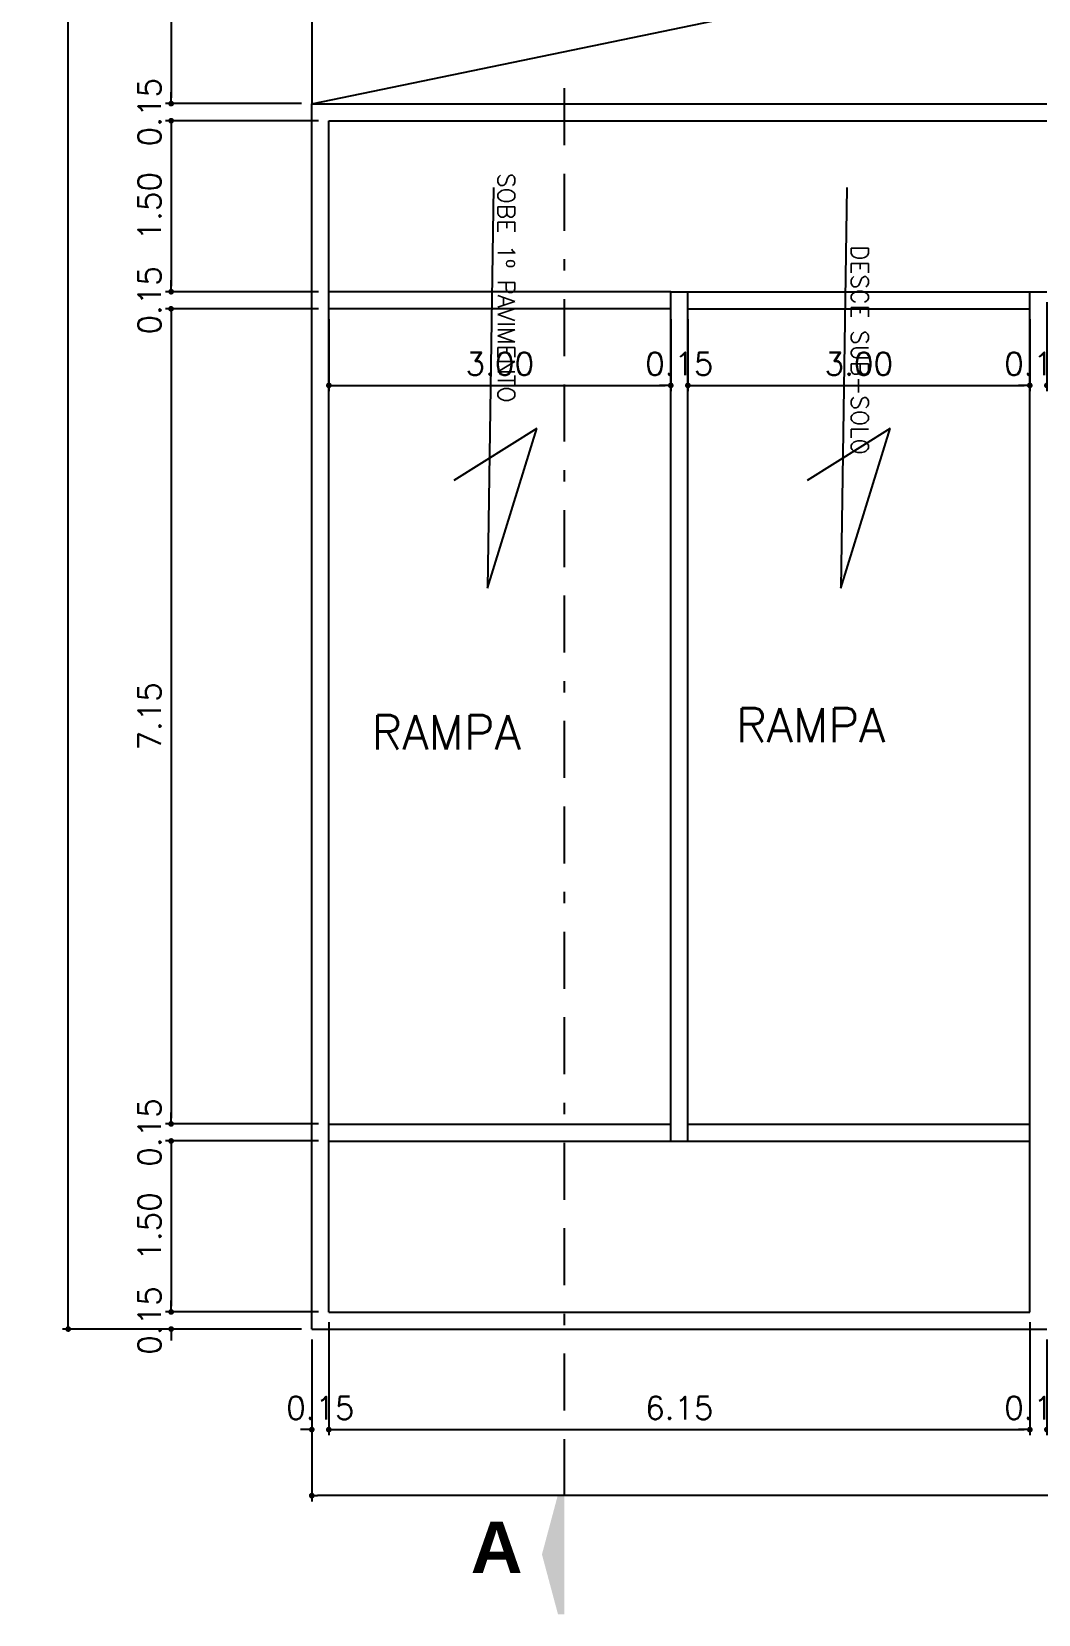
# Model space of a CAD drawing. Extents: x -151 to -2, y -18 to 162.
# Drawn here: x -151.35 to -142.52, y 42.54 to 56.43 of the extents above; entities that cross this region are included whole.
import ezdxf

# ---------------------------------------------------------------- set-up
doc = ezdxf.new("R2010")
doc.units = 0
doc.header["$MEASUREMENT"] = 0
doc.linetypes.add('BORDER', pattern=[1.75, 0.5, -0.25, 0.5, -0.25, 0, -0.25])
doc.layers.get('0').update_dxf_attribs({"linetype": 'CONTINUOUS'})
doc.layers.get('DEFPOINTS').update_dxf_attribs({"linetype": 'CONTINUOUS'})
for name, color, linetype in [('ALVENARIA', 7, 'CONTINUOUS'), ('ALVENARIA1', 44, 'CONTINUOUS'), ('CORTE', 6, 'CONTINUOUS'), ('COTA', 1, 'CONTINUOUS'), ('TEXTO2', 40, 'CONTINUOUS'), ('TEXTO4', 4, 'CONTINUOUS'), ('TEXTO5', 5, 'CONTINUOUS')]:
    doc.layers.add(name, color=color, linetype=linetype)
doc.styles.add('SANSSERIFBOLD', font='sasb____.pfb')
doc.styles.add('SIMPLEX', font='SIMPLEX.SHX')
doc.styles.get("Standard").update_dxf_attribs({"font": 'TXT.shx', "height": 0.2})
doc.dimstyles.new('DIM100', dxfattribs={"dimtxt": 0.18, "dimasz": 0.05, "dimexe": 0.05, "dimexo": 0.09, "dimgap": 0.09, "dimtad": 1, "dimzin": 0, "dimdsep": 46, "dimtxsty": 'Standard', "dimblk": 'DOT', "dimblk1": 'DOT', "dimblk2": 'DOT', "dimsah": 1, "dimcen": 0.09, "dimadec": 0, "dimazin": 0, "dimtfac": 1, "dimtix": 1, "dimtofl": 0, "dimtmove": 2, "dimatfit": 3, "dimldrblk": 'DOT', "dimfxl": 1, "dimtolj": 1, "dimtzin": 0, "dimarcsym": 0})

# ---------------------------------------------------------------- blocks, each defined once
blk = doc.blocks.new('DOT')
at = {"layer": 'ALVENARIA', "color": 0, "linetype": 'ByBlock'}
blk.add_line((-0.5, 0), (-1, 0), dxfattribs=at)
at = {"layer": 'ALVENARIA', "color": 0, "linetype": 'ByBlock', "const_width": 0.5}
blk.add_lwpolyline([(-0.25, 0, 1), (0.25, 0, 1)], format="xyb", close=True, dxfattribs=at)
blk = doc.blocks.new('*D115')
at = {"color": 0, "linetype": 'ByBlock'}
for p, q in [((-148.578, 75.772), (-148.578, 75.141)), ((-145.578, 75.772), (-145.578, 75.141)), ((-148.528, 75.191), (-145.628, 75.191))]:
    blk.add_line(p, q, dxfattribs=at)
at = {"layer": 'DEFPOINTS', "color": 0, "linetype": 'ByBlock'}
for p in [(-148.578, 75.862), (-145.578, 75.862), (-145.578, 75.191)]:
    blk.add_point(p, dxfattribs=at)
at = {"color": 0, "linetype": 'ByBlock', "xscale": 0.05, "yscale": 0.05, "zscale": 0.05, "rotation": 180}
blk.add_blockref('DOT', (-148.578, 75.191), dxfattribs=at)
at = {"color": 0, "linetype": 'ByBlock', "xscale": 0.05, "yscale": 0.05, "zscale": 0.05}
blk.add_blockref('DOT', (-145.578, 75.191), dxfattribs=at)
at = {"color": 0, "linetype": 'ByBlock', "insert": (-147.078, 75.381), "char_height": 0.2, "attachment_point": 5}
blk.add_mtext('\\A1;3.00', dxfattribs=at)
blk = doc.blocks.new('*D116')
at = {"color": 0, "linetype": 'ByBlock'}
for p, q in [((-145.428, 75.772), (-145.428, 75.141)), ((-145.628, 75.191), (-145.678, 75.191)), ((-145.378, 75.191), (-145.328, 75.191))]:
    blk.add_line(p, q, dxfattribs=at)
at = {"layer": 'DEFPOINTS', "color": 0, "linetype": 'ByBlock'}
for p in [(-145.578, 75.862), (-145.428, 75.862), (-145.428, 75.191)]:
    blk.add_point(p, dxfattribs=at)
at = {"color": 0, "linetype": 'ByBlock', "xscale": 0.05, "yscale": 0.05, "zscale": 0.05}
blk.add_blockref('DOT', (-145.578, 75.191), dxfattribs=at)
at = {"color": 0, "linetype": 'ByBlock', "xscale": 0.05, "yscale": 0.05, "zscale": 0.05, "rotation": 180}
blk.add_blockref('DOT', (-145.428, 75.191), dxfattribs=at)
at = {"color": 0, "linetype": 'ByBlock', "insert": (-145.503, 75.381), "char_height": 0.2, "attachment_point": 5}
blk.add_mtext('\\A1;0.15', dxfattribs=at)
blk = doc.blocks.new('*D117')
at = {"color": 0, "linetype": 'ByBlock'}
for p, q in [((-142.428, 75.772), (-142.428, 75.141)), ((-145.378, 75.191), (-142.478, 75.191))]:
    blk.add_line(p, q, dxfattribs=at)
at = {"layer": 'DEFPOINTS', "color": 0, "linetype": 'ByBlock'}
for p in [(-145.428, 75.862), (-142.428, 75.862), (-142.428, 75.191)]:
    blk.add_point(p, dxfattribs=at)
at = {"color": 0, "linetype": 'ByBlock', "xscale": 0.05, "yscale": 0.05, "zscale": 0.05, "rotation": 180}
blk.add_blockref('DOT', (-145.428, 75.191), dxfattribs=at)
at = {"color": 0, "linetype": 'ByBlock', "xscale": 0.05, "yscale": 0.05, "zscale": 0.05}
blk.add_blockref('DOT', (-142.428, 75.191), dxfattribs=at)
at = {"color": 0, "linetype": 'ByBlock', "insert": (-143.928, 75.381), "char_height": 0.2, "attachment_point": 5}
blk.add_mtext('\\A1;3.00', dxfattribs=at)
blk = doc.blocks.new('*D118')
at = {"color": 0, "linetype": 'ByBlock'}
for p, q in [((-142.278, 75.922), (-142.278, 75.141)), ((-142.478, 75.191), (-142.528, 75.191)), ((-142.228, 75.191), (-142.178, 75.191))]:
    blk.add_line(p, q, dxfattribs=at)
at = {"layer": 'DEFPOINTS', "color": 0, "linetype": 'ByBlock'}
for p in [(-142.278, 76.012), (-142.428, 75.862), (-142.278, 75.191)]:
    blk.add_point(p, dxfattribs=at)
at = {"color": 0, "linetype": 'ByBlock', "xscale": 0.05, "yscale": 0.05, "zscale": 0.05}
blk.add_blockref('DOT', (-142.428, 75.191), dxfattribs=at)
at = {"color": 0, "linetype": 'ByBlock', "xscale": 0.05, "yscale": 0.05, "zscale": 0.05, "rotation": 180}
blk.add_blockref('DOT', (-142.278, 75.191), dxfattribs=at)
at = {"color": 0, "linetype": 'ByBlock', "insert": (-142.353, 75.381), "char_height": 0.2, "attachment_point": 5}
blk.add_mtext('\\A1;0.15', dxfattribs=at)
blk = doc.blocks.new('*D138')
at = {"color": 0, "linetype": 'ByBlock'}
for p, q in [((-149.962, -12.159), (-149.962, -24.059)), ((-148.818, -24.109), (-150.012, -24.109))]:
    blk.add_line(p, q, dxfattribs=at)
at = {"layer": 'DEFPOINTS', "color": 0, "linetype": 'ByBlock'}
for p in [(-148.728, -12.109), (-149.962, -24.109), (-148.728, -24.109)]:
    blk.add_point(p, dxfattribs=at)
at = {"color": 0, "linetype": 'ByBlock', "xscale": 0.05, "yscale": 0.05, "zscale": 0.05}
for p, rotation in [((-149.962, -12.109), 90), ((-149.962, -24.109), 270)]:
    blk.add_blockref('DOT', p, dxfattribs=dict(at, rotation=rotation))
at = {"color": 0, "linetype": 'ByBlock', "insert": (-150.152, -18.109), "char_height": 0.2, "attachment_point": 5, "rotation": 90}
blk.add_mtext('\\A1;12.00', dxfattribs=at)
blk = doc.blocks.new('*D139')
at = {"color": 0, "linetype": 'ByBlock'}
for p, q in [((-149.962, -24.059), (-149.962, -24.009)), ((-148.668, -24.259), (-150.012, -24.259)), ((-149.962, -24.309), (-149.962, -24.359))]:
    blk.add_line(p, q, dxfattribs=at)
at = {"layer": 'DEFPOINTS', "color": 0, "linetype": 'ByBlock'}
for p in [(-148.728, -24.109), (-149.962, -24.259), (-148.578, -24.259)]:
    blk.add_point(p, dxfattribs=at)
at = {"color": 0, "linetype": 'ByBlock', "xscale": 0.05, "yscale": 0.05, "zscale": 0.05}
for p, rotation in [((-149.962, -24.109), 270), ((-149.962, -24.259), 90)]:
    blk.add_blockref('DOT', p, dxfattribs=dict(at, rotation=rotation))
at = {"color": 0, "linetype": 'ByBlock', "insert": (-150.152, -24.184), "char_height": 0.2, "attachment_point": 5, "rotation": 90}
blk.add_mtext('\\A1;0.15', dxfattribs=at)
blk = doc.blocks.new('*D140')
at = {"color": 0, "linetype": 'ByBlock'}
for p, q in [((-149.962, -24.309), (-149.962, -25.709)), ((-148.668, -25.759), (-150.012, -25.759))]:
    blk.add_line(p, q, dxfattribs=at)
at = {"layer": 'DEFPOINTS', "color": 0, "linetype": 'ByBlock'}
for p in [(-148.578, -24.259), (-149.962, -25.759), (-148.578, -25.759)]:
    blk.add_point(p, dxfattribs=at)
at = {"color": 0, "linetype": 'ByBlock', "xscale": 0.05, "yscale": 0.05, "zscale": 0.05}
for p, rotation in [((-149.962, -24.259), 90), ((-149.962, -25.759), 270)]:
    blk.add_blockref('DOT', p, dxfattribs=dict(at, rotation=rotation))
at = {"color": 0, "linetype": 'ByBlock', "insert": (-150.152, -25.009), "char_height": 0.2, "attachment_point": 5, "rotation": 90}
blk.add_mtext('\\A1;1.50', dxfattribs=at)
blk = doc.blocks.new('*D141')
at = {"color": 0, "linetype": 'ByBlock'}
for p, q in [((-149.962, -25.709), (-149.962, -25.659)), ((-148.668, -25.909), (-150.012, -25.909)), ((-149.962, -25.959), (-149.962, -26.009))]:
    blk.add_line(p, q, dxfattribs=at)
at = {"layer": 'DEFPOINTS', "color": 0, "linetype": 'ByBlock'}
for p in [(-148.578, -25.759), (-149.962, -25.909), (-148.578, -25.909)]:
    blk.add_point(p, dxfattribs=at)
at = {"color": 0, "linetype": 'ByBlock', "xscale": 0.05, "yscale": 0.05, "zscale": 0.05}
for p, rotation in [((-149.962, -25.759), 270), ((-149.962, -25.909), 90)]:
    blk.add_blockref('DOT', p, dxfattribs=dict(at, rotation=rotation))
at = {"color": 0, "linetype": 'ByBlock', "insert": (-150.152, -25.834), "char_height": 0.2, "attachment_point": 5, "rotation": 90}
blk.add_mtext('\\A1;0.15', dxfattribs=at)
blk = doc.blocks.new('*D142')
at = {"color": 0, "linetype": 'ByBlock'}
for p, q in [((-149.962, -25.959), (-149.962, -33.009)), ((-148.668, -33.059), (-150.012, -33.059))]:
    blk.add_line(p, q, dxfattribs=at)
at = {"layer": 'DEFPOINTS', "color": 0, "linetype": 'ByBlock'}
for p in [(-148.578, -25.909), (-149.962, -33.059), (-148.578, -33.059)]:
    blk.add_point(p, dxfattribs=at)
at = {"color": 0, "linetype": 'ByBlock', "xscale": 0.05, "yscale": 0.05, "zscale": 0.05}
for p, rotation in [((-149.962, -25.909), 90), ((-149.962, -33.059), 270)]:
    blk.add_blockref('DOT', p, dxfattribs=dict(at, rotation=rotation))
at = {"color": 0, "linetype": 'ByBlock', "insert": (-150.152, -29.484), "char_height": 0.2, "attachment_point": 5, "rotation": 90}
blk.add_mtext('\\A1;7.15', dxfattribs=at)
blk = doc.blocks.new('*D143')
at = {"color": 0, "linetype": 'ByBlock'}
for p, q in [((-149.962, -33.009), (-149.962, -32.959)), ((-148.668, -33.209), (-150.012, -33.209)), ((-149.962, -33.259), (-149.962, -33.309))]:
    blk.add_line(p, q, dxfattribs=at)
at = {"layer": 'DEFPOINTS', "color": 0, "linetype": 'ByBlock'}
for p in [(-148.578, -33.059), (-149.962, -33.209), (-148.578, -33.209)]:
    blk.add_point(p, dxfattribs=at)
at = {"color": 0, "linetype": 'ByBlock', "xscale": 0.05, "yscale": 0.05, "zscale": 0.05}
for p, rotation in [((-149.962, -33.059), 270), ((-149.962, -33.209), 90)]:
    blk.add_blockref('DOT', p, dxfattribs=dict(at, rotation=rotation))
at = {"color": 0, "linetype": 'ByBlock', "insert": (-150.152, -33.134), "char_height": 0.2, "attachment_point": 5, "rotation": 90}
blk.add_mtext('\\A1;0.15', dxfattribs=at)
blk = doc.blocks.new('*D144')
at = {"color": 0, "linetype": 'ByBlock'}
for p, q in [((-149.962, -33.259), (-149.962, -34.659)), ((-148.668, -34.709), (-150.012, -34.709))]:
    blk.add_line(p, q, dxfattribs=at)
at = {"layer": 'DEFPOINTS', "color": 0, "linetype": 'ByBlock'}
for p in [(-148.578, -33.209), (-149.962, -34.709), (-148.578, -34.709)]:
    blk.add_point(p, dxfattribs=at)
at = {"color": 0, "linetype": 'ByBlock', "xscale": 0.05, "yscale": 0.05, "zscale": 0.05}
for p, rotation in [((-149.962, -33.209), 90), ((-149.962, -34.709), 270)]:
    blk.add_blockref('DOT', p, dxfattribs=dict(at, rotation=rotation))
at = {"color": 0, "linetype": 'ByBlock', "insert": (-150.152, -33.959), "char_height": 0.2, "attachment_point": 5, "rotation": 90}
blk.add_mtext('\\A1;1.50', dxfattribs=at)
blk = doc.blocks.new('*D145')
at = {"color": 0, "linetype": 'ByBlock'}
for p, q in [((-149.962, -34.659), (-149.962, -34.609)), ((-148.818, -34.859), (-150.012, -34.859)), ((-149.962, -34.909), (-149.962, -34.959))]:
    blk.add_line(p, q, dxfattribs=at)
at = {"layer": 'DEFPOINTS', "color": 0, "linetype": 'ByBlock'}
for p in [(-148.578, -34.709), (-149.962, -34.859), (-148.728, -34.859)]:
    blk.add_point(p, dxfattribs=at)
at = {"color": 0, "linetype": 'ByBlock', "xscale": 0.05, "yscale": 0.05, "zscale": 0.05}
for p, rotation in [((-149.962, -34.709), 270), ((-149.962, -34.859), 90)]:
    blk.add_blockref('DOT', p, dxfattribs=dict(at, rotation=rotation))
at = {"color": 0, "linetype": 'ByBlock', "insert": (-150.152, -34.784), "char_height": 0.2, "attachment_point": 5, "rotation": 90}
blk.add_mtext('\\A1;0.15', dxfattribs=at)
blk = doc.blocks.new('*D146')
at = {"color": 0, "linetype": 'ByBlock'}
for p, q in [((-145.668, 3.641), (-150.915, 3.641)), ((-150.865, -34.809), (-150.865, 3.591)), ((-148.818, -34.859), (-150.915, -34.859))]:
    blk.add_line(p, q, dxfattribs=at)
at = {"layer": 'DEFPOINTS', "color": 0, "linetype": 'ByBlock'}
for p in [(-150.865, 3.641), (-145.578, 3.641), (-148.728, -34.859)]:
    blk.add_point(p, dxfattribs=at)
at = {"color": 0, "linetype": 'ByBlock', "xscale": 0.05, "yscale": 0.05, "zscale": 0.05}
for p, rotation in [((-150.865, 3.641), 90), ((-150.865, -34.859), 270)]:
    blk.add_blockref('DOT', p, dxfattribs=dict(at, rotation=rotation))
at = {"color": 0, "linetype": 'ByBlock', "insert": (-151.055, -15.609), "char_height": 0.2, "attachment_point": 5, "rotation": 90}
blk.add_mtext('\\A1;38.50', dxfattribs=at)
blk = doc.blocks.new('*D147')
at = {"color": 0, "linetype": 'ByBlock'}
for p, q in [((-148.578, -34.799), (-148.578, -35.791)), ((-148.728, -34.949), (-148.728, -35.791)), ((-148.778, -35.741), (-148.828, -35.741)), ((-148.528, -35.741), (-148.478, -35.741))]:
    blk.add_line(p, q, dxfattribs=at)
at = {"layer": 'DEFPOINTS', "color": 0, "linetype": 'ByBlock'}
for p in [(-148.578, -34.709), (-148.728, -34.859), (-148.578, -35.741)]:
    blk.add_point(p, dxfattribs=at)
at = {"color": 0, "linetype": 'ByBlock', "xscale": 0.05, "yscale": 0.05, "zscale": 0.05}
blk.add_blockref('DOT', (-148.728, -35.741), dxfattribs=at)
at = {"color": 0, "linetype": 'ByBlock', "xscale": 0.05, "yscale": 0.05, "zscale": 0.05, "rotation": 180}
blk.add_blockref('DOT', (-148.578, -35.741), dxfattribs=at)
at = {"color": 0, "linetype": 'ByBlock', "insert": (-148.653, -35.551), "char_height": 0.2, "attachment_point": 5}
blk.add_mtext('\\A1;0.15', dxfattribs=at)
blk = doc.blocks.new('*D148')
at = {"color": 0, "linetype": 'ByBlock'}
for p, q in [((-142.428, -34.799), (-142.428, -35.791)), ((-148.528, -35.741), (-142.478, -35.741))]:
    blk.add_line(p, q, dxfattribs=at)
at = {"layer": 'DEFPOINTS', "color": 0, "linetype": 'ByBlock'}
for p in [(-148.578, -34.709), (-142.428, -34.709), (-142.428, -35.741)]:
    blk.add_point(p, dxfattribs=at)
at = {"color": 0, "linetype": 'ByBlock', "xscale": 0.05, "yscale": 0.05, "zscale": 0.05, "rotation": 180}
blk.add_blockref('DOT', (-148.578, -35.741), dxfattribs=at)
at = {"color": 0, "linetype": 'ByBlock', "xscale": 0.05, "yscale": 0.05, "zscale": 0.05}
blk.add_blockref('DOT', (-142.428, -35.741), dxfattribs=at)
at = {"color": 0, "linetype": 'ByBlock', "insert": (-145.503, -35.551), "char_height": 0.2, "attachment_point": 5}
blk.add_mtext('\\A1;6.15', dxfattribs=at)
blk = doc.blocks.new('*D149')
at = {"color": 0, "linetype": 'ByBlock'}
for p, q in [((-142.278, -34.949), (-142.278, -35.791)), ((-142.478, -35.741), (-142.528, -35.741)), ((-142.228, -35.741), (-142.178, -35.741))]:
    blk.add_line(p, q, dxfattribs=at)
at = {"layer": 'DEFPOINTS', "color": 0, "linetype": 'ByBlock'}
for p in [(-142.428, -34.709), (-142.278, -34.859), (-142.278, -35.741)]:
    blk.add_point(p, dxfattribs=at)
at = {"color": 0, "linetype": 'ByBlock', "xscale": 0.05, "yscale": 0.05, "zscale": 0.05}
blk.add_blockref('DOT', (-142.428, -35.741), dxfattribs=at)
at = {"color": 0, "linetype": 'ByBlock', "xscale": 0.05, "yscale": 0.05, "zscale": 0.05, "rotation": 180}
blk.add_blockref('DOT', (-142.278, -35.741), dxfattribs=at)
at = {"color": 0, "linetype": 'ByBlock', "insert": (-142.353, -35.551), "char_height": 0.2, "attachment_point": 5}
blk.add_mtext('\\A1;0.15', dxfattribs=at)
blk = doc.blocks.new('*D178')
at = {"color": 0, "linetype": 'ByBlock'}
for p, q in [((-148.728, -34.949), (-148.728, -36.37)), ((-90.683, -34.949), (-90.683, -36.37)), ((-90.733, -36.32), (-148.678, -36.32))]:
    blk.add_line(p, q, dxfattribs=at)
at = {"layer": 'DEFPOINTS', "color": 0, "linetype": 'ByBlock'}
for p in [(-148.728, -34.859), (-90.683, -34.859), (-148.728, -36.32)]:
    blk.add_point(p, dxfattribs=at)
at = {"color": 0, "linetype": 'ByBlock', "xscale": 0.05, "yscale": 0.05, "zscale": 0.05, "rotation": 180}
blk.add_blockref('DOT', (-148.728, -36.32), dxfattribs=at)
at = {"color": 0, "linetype": 'ByBlock', "xscale": 0.05, "yscale": 0.05, "zscale": 0.05}
blk.add_blockref('DOT', (-90.683, -36.32), dxfattribs=at)
at = {"color": 0, "linetype": 'ByBlock', "insert": (-119.705, -36.13), "char_height": 0.2, "attachment_point": 5}
blk.add_mtext('\\A1;58.05', dxfattribs=at)
blk = doc.blocks.new('SETA')
at = {"layer": 'COTA'}
for points in [[(-150, 0), (0, 0), (-75, 28.2)], [(-150, 0), (-75, 28.2), (-150, 8.1)], [(-75, 28.2), (0, 0), (0, 8.1)]]:
    blk.add_solid(points, dxfattribs=at)

msp = doc.modelspace()

# ---------------------------------------------------------------- linework, layer by layer
at = {"layer": 'ALVENARIA'}
for p, q in [((-148.892, 55.793), (-142.442, 55.793)), ((-148.892, 45.043), (-148.892, 55.793)), ((-148.742, 55.643), (-142.442, 55.643)), ((-148.742, 54.143), (-148.742, 55.643)), ((-148.742, 45.193), (-148.742, 54.143)), ((-145.742, 46.693), (-145.742, 54.143)), ((-145.592, 46.693), (-145.592, 54.143)), ((-142.592, 45.193), (-142.592, 54.143)), ((-145.742, 46.693), (-145.592, 46.693)), ((-148.742, 45.193), (-142.592, 45.193)), ((-148.742, 45.193), (-142.592, 45.193)), ((-148.892, 45.043), (-142.442, 45.043))]:
    msp.add_line(p, q, dxfattribs=at)
at = {"layer": 'ALVENARIA', "linetype": 'Continuous'}
msp.add_line((-145.742, 54.143), (-145.592, 54.143), dxfattribs=at)
at = {"layer": 'ALVENARIA1', "linetype": 'Continuous'}
for p, q in [((-148.892, 67.793), (-148.892, 55.793)), ((-148.892, 55.793), (-90.847, 67.793)), ((-145.742, 54.143), (-148.742, 54.143)), ((-145.742, 53.993), (-148.742, 53.993))]:
    msp.add_line(p, q, dxfattribs=at)
at = {"layer": 'ALVENARIA1'}
for p, q in [((-145.592, 54.143), (-142.442, 54.143)), ((-145.592, 53.993), (-142.592, 53.993)), ((-148.742, 46.843), (-145.742, 46.843)), ((-148.742, 46.843), (-145.742, 46.843)), ((-148.742, 46.843), (-145.742, 46.843)), ((-148.742, 46.843), (-145.742, 46.843)), ((-148.742, 46.843), (-145.742, 46.843)), ((-148.742, 46.843), (-145.742, 46.843)), ((-148.742, 46.843), (-145.742, 46.843)), ((-145.592, 46.843), (-142.592, 46.843)), ((-145.592, 46.843), (-142.592, 46.843)), ((-145.592, 46.843), (-142.592, 46.843)), ((-145.592, 46.843), (-142.592, 46.843)), ((-145.592, 46.843), (-142.592, 46.843)), ((-145.592, 46.843), (-142.592, 46.843)), ((-145.592, 46.843), (-142.592, 46.843)), ((-148.742, 46.693), (-145.742, 46.693)), ((-145.592, 46.693), (-142.592, 46.693))]:
    msp.add_line(p, q, dxfattribs=at)
at = {"layer": 'CORTE', "linetype": 'BORDER'}
msp.add_line((-146.675, 43.579), (-146.675, 56.169), dxfattribs=at)
at = {"layer": 'COTA'}
for p, q in [((-147.297, 55.059), (-147.351, 51.543)), ((-144.197, 55.059), (-144.251, 51.543)), ((-146.918, 52.943), (-147.645, 52.489)), ((-147.351, 51.543), (-146.918, 52.943)), ((-143.817, 52.943), (-144.545, 52.489)), ((-144.251, 51.543), (-143.817, 52.943))]:
    msp.add_line(p, q, dxfattribs=at)

# ---------------------------------------------------------------- block references
at = {"layer": 'COTA', "xscale": 0.007, "yscale": 0.007, "zscale": 0.007, "rotation": 90}
msp.add_blockref('SETA', (-146.675, 43.592), dxfattribs=at)

# ---------------------------------------------------------------- texts
at = {"layer": 'TEXTO2', "style": 'SIMPLEX'}
for s, p in [('SOBE 1º PAVIMENTO', (-147.259, 55.185)), ('DESCE SUB-SOLO', (-144.158, 54.553))]:
    msp.add_text(s, height=0.15, rotation=270, dxfattribs=at).set_placement(p)
at = {"layer": 'TEXTO4', "style": 'SIMPLEX'}
for p in [(-148.368, 50.129), (-145.17, 50.192)]:
    msp.add_text('RAMPA', height=0.3, dxfattribs=at).set_placement(p)
at = {"layer": 'TEXTO5', "style": 'SANSSERIFBOLD'}
msp.add_text('A', height=0.45, dxfattribs=at).set_placement((-147.497, 42.905))

# ---------------------------------------------------------------- dimensions: what is measured, and where the dimension line sits
at = {"layer": 'COTA', "linetype": 'Continuous'}
dim = msp.add_linear_dim(base=(-151.029, 83.543), p1=(-148.892, 45.043), p2=(-145.742, 83.543), angle=90, dimstyle='DIM100', dxfattribs=at)
dim.commit()
dim.dimension.update_dxf_attribs({"geometry": '*D146', "text_midpoint": (-151.219, 64.293), "insert": (-0.164, 79.903)})
for base, p1, p2, picture, middle in [((-150.126, 55.793), (-148.892, 67.793), (-148.892, 55.793), '*D138', (-150.316, 61.793)), ((-150.126, 55.643), (-148.892, 55.793), (-148.742, 55.643), '*D139', (-150.316, 55.718)), ((-150.126, 54.143), (-148.742, 55.643), (-148.742, 54.143), '*D140', (-150.316, 54.893)), ((-150.126, 53.993), (-148.742, 54.143), (-148.742, 53.993), '*D141', (-150.316, 54.068)), ((-150.126, 46.843), (-148.742, 53.993), (-148.742, 46.843), '*D142', (-150.316, 50.418)), ((-150.126, 46.693), (-148.742, 46.843), (-148.742, 46.693), '*D143', (-150.316, 46.768)), ((-150.126, 45.193), (-148.742, 46.693), (-148.742, 45.193), '*D144', (-150.316, 45.943)), ((-150.126, 45.043), (-148.742, 45.193), (-148.892, 45.043), '*D145', (-150.316, 45.118))]:
    dim = msp.add_linear_dim(base=base, p1=p1, p2=p2, angle=90, dimstyle='DIM100', override={"dimse1": 1}, dxfattribs=at)
    dim.commit()
    dim.dimension.update_dxf_attribs({"geometry": picture, "text_midpoint": middle, "insert": (-0.164, 79.903)})
for base, p1, p2, picture, middle, set_off in [((-142.442, 53.322), (-142.592, 53.993), (-142.442, 54.143), '*D118', (-142.517, 53.512), (-0.164, -21.869)), ((-145.592, 53.322), (-145.742, 53.993), (-145.592, 53.993), '*D116', (-145.667, 53.512), (-0.164, -21.869)), ((-142.592, 53.322), (-145.592, 53.993), (-142.592, 53.993), '*D117', (-144.092, 53.512), (-0.164, -21.869)), ((-142.592, 44.161), (-148.742, 45.193), (-142.592, 45.193), '*D148', (-145.667, 44.351), (-0.164, 79.903)), ((-142.442, 44.161), (-142.592, 45.193), (-142.442, 45.043), '*D149', (-142.517, 44.351), (-0.164, 79.903))]:
    dim = msp.add_linear_dim(base=base, p1=p1, p2=p2, dimstyle='DIM100', override={"dimse1": 1}, dxfattribs=at)
    dim.commit()
    dim.dimension.update_dxf_attribs({"geometry": picture, "text_midpoint": middle, "insert": set_off})
for base, p1, p2, picture, middle, set_off in [((-145.742, 53.322), (-148.742, 53.993), (-145.742, 53.993), '*D115', (-147.242, 53.512), (-0.164, -21.869)), ((-148.742, 44.161), (-148.892, 45.043), (-148.742, 45.193), '*D147', (-148.817, 44.351), (-0.164, 79.903)), ((-148.891969028, 43.583127963), (-90.846969028, 45.043474538), (-148.891969028, 45.043474538), '*D178', (-119.869469028, 43.773127963), (-0.16399239, 79.902848748))]:
    dim = msp.add_linear_dim(base=base, p1=p1, p2=p2, dimstyle='DIM100', dxfattribs=at)
    dim.commit()
    dim.dimension.update_dxf_attribs({"geometry": picture, "text_midpoint": middle, "insert": set_off})

doc.saveas('drawing.dxf')
